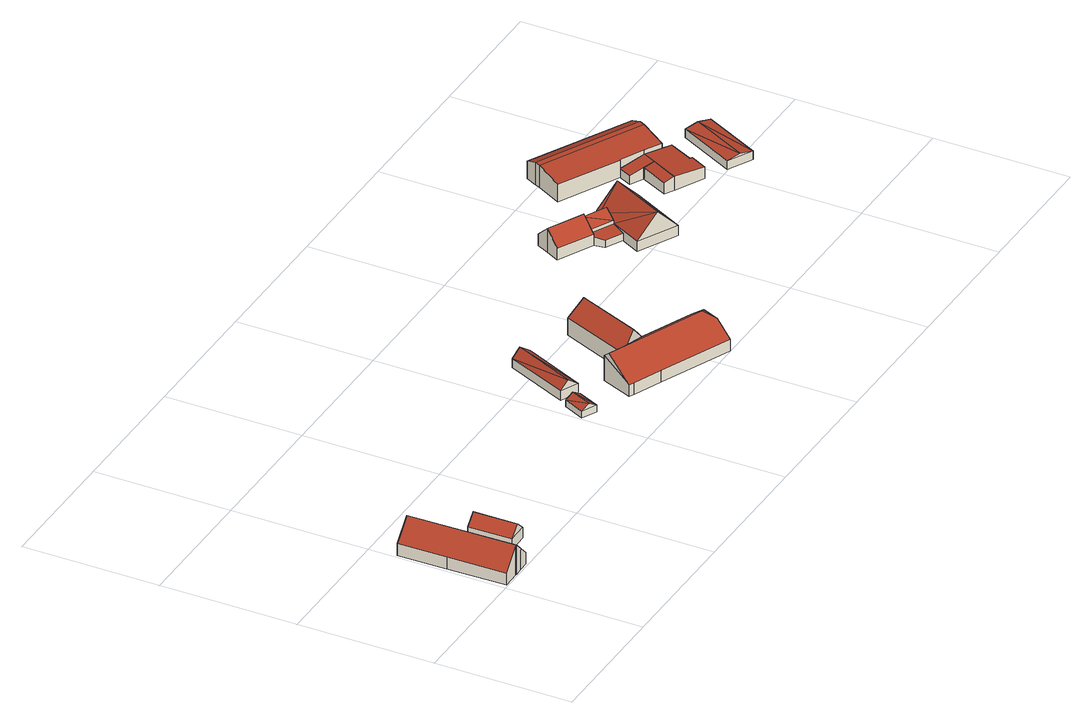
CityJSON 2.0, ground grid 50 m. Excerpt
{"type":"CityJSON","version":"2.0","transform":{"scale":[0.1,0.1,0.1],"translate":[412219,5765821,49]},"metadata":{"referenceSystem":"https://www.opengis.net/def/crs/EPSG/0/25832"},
"CityObjects":{
"building1":{"type":"Building","attributes":{"Gemeindeschluessel":"05570044","Geometrietyp2DReferenz":"3000","function":"31001_1000","roofType":"5000","measuredHeight":11.39},"address":[{"country":"Germany","locality":"Telgte","thoroughfareNumber":"7","thoroughfareName":"Schultenhook"}],"geometry":[{"type":"Solid","lod":"2","boundaries":[[[[0,1,2,3]],[[4,5,1,0]],[[6,7,5,4]],[[8,9,7,6]],[[10,11,9,8]],[[12,13,11,10]],[[14,15,13,12]],[[16,17,15,14]],[[3,2,17,16]],[[10,8,6,4,12]],[[0,3,16,14,12,4]],[[1,5,7,9,11,13,15,17,2]]]],"semantics":{"surfaces":[{"type":"WallSurface"},{"type":"RoofSurface"},{"type":"GroundSurface"}],"values":[[0,0,0,0,0,0,0,0,0,1,1,2]]}}]},
"building2":{"type":"Building","attributes":{"Gemeindeschluessel":"05570044","Geometrietyp2DReferenz":"3000","function":"31001_1000","roofType":"3100","measuredHeight":7.63},"geometry":[{"type":"Solid","lod":"2","boundaries":[[[[18,19,20,21]],[[22,23,19,18]],[[24,25,23,22]],[[21,20,25,24]],[[18,26,22]],[[24,27,21]],[[21,27,26,18]],[[22,26,27,24]],[[19,23,25,20]]]],"semantics":{"surfaces":[{"type":"WallSurface"},{"type":"RoofSurface"},{"type":"GroundSurface"}],"values":[[0,0,0,0,0,0,1,1,2]]}}]},
"building3":{"type":"Building","attributes":{"Gemeindeschluessel":"05570044","Geometrietyp2DReferenz":"3000","function":"31001_2700","roofType":"3100","measuredHeight":4.33},"geometry":[{"type":"Solid","lod":"2","boundaries":[[[[28,29,30,31]],[[32,33,29,28]],[[34,35,33,32]],[[31,30,35,34]],[[28,36,32]],[[34,37,31]],[[37,36,28]],[[28,31,37]],[[34,32,36]],[[36,37,34]],[[29,33,35,30]]]],"semantics":{"surfaces":[{"type":"WallSurface"},{"type":"RoofSurface"},{"type":"GroundSurface"}],"values":[[0,0,0,0,0,0,1,1,1,1,2]]}}]},
"building4":{"type":"Building","attributes":{"Gemeindeschluessel":"05570044","Geometrietyp2DReferenz":"3000","function":"31001_2700","roofType":"3100","measuredHeight":6.71},"geometry":[{"type":"Solid","lod":"2","boundaries":[[[[38,39,40,41]],[[42,43,39,38]],[[44,45,43,42]],[[41,40,45,44]],[[38,46,42]],[[44,47,41]],[[47,46,38]],[[38,41,47]],[[44,42,46]],[[46,47,44]],[[39,43,45,40]]]],"semantics":{"surfaces":[{"type":"WallSurface"},{"type":"RoofSurface"},{"type":"GroundSurface"}],"values":[[0,0,0,0,0,0,1,1,1,1,2]]}}]},
"building5":{"type":"Building","attributes":{"Gemeindeschluessel":"05570044","Geometrietyp2DReferenz":"3000","function":"31001_2700","roofType":"5000","measuredHeight":11.55},"geometry":[{"type":"Solid","lod":"2","boundaries":[[[[48,49,50,51]],[[52,53,49,48]],[[54,55,53,52]],[[56,57,55,54]],[[58,59,57,56]],[[60,61,59,58]],[[62,63,61,60]],[[64,65,63,62]],[[66,67,65,64]],[[51,50,67,66]],[[60,68,69,70]],[[68,58,56,54,52,48,71,69]],[[70,69,71,51,66,64,62]],[[58,68,60]],[[51,71,48]],[[60,70,62]],[[49,53,55,57,59,61,63,65,67,50]]]],"semantics":{"surfaces":[{"type":"WallSurface"},{"type":"RoofSurface"},{"type":"GroundSurface"}],"values":[[0,0,0,0,0,0,0,0,0,0,1,1,1,0,0,0,2]]}}]},
"building6":{"type":"Building","attributes":{"Gemeindeschluessel":"05570044","Geometrietyp2DReferenz":"3000","function":"31001_1000","roofType":"3100","measuredHeight":11.56},"address":[{"country":"Germany","locality":"Telgte","thoroughfareNumber":"6","thoroughfareName":"Schultenhook"}],"geometry":[{"type":"Solid","lod":"2","boundaries":[[[[72,73,74,75]],[[76,77,73,72]],[[78,79,77,76]],[[75,74,79,78]],[[72,80,76]],[[78,81,75]],[[75,81,80,72]],[[76,80,81,78]],[[73,77,79,74]]]],"semantics":{"surfaces":[{"type":"WallSurface"},{"type":"RoofSurface"},{"type":"GroundSurface"}],"values":[[0,0,0,0,0,0,1,1,2]]}}]},
"building7":{"type":"Building","attributes":{"Gemeindeschluessel":"05570044","Geometrietyp2DReferenz":"3000","function":"31001_1000"},"address":[{"country":"Germany","locality":"Telgte","thoroughfareNumber":"5","thoroughfareName":"Schultenhook"}],"children":["building7-1","building7-2"]},
"building7-1":{"type":"BuildingPart","attributes":{"roofType":"3100","measuredHeight":7.74},"parents":["building7"],"geometry":[{"type":"Solid","lod":"2","boundaries":[[[[82,83,84,85]],[[86,87,83,82]],[[88,89,87,86]],[[82,85,90]],[[91,90,85]],[[90,91,86]],[[92,88,86,91]],[[90,86,82]],[[83,87,89,93,84]],[[93,94,85,84]],[[89,88,94,93]],[[92,91,85,94]],[[92,94,88]]]],"semantics":{"surfaces":[{"type":"WallSurface"},{"type":"RoofSurface"},{"type":"GroundSurface"},{"type":"ClosureSurface"}],"values":[[0,0,0,1,1,1,1,0,2,3,3,3,3]]}}]},
"building7-2":{"type":"BuildingPart","attributes":{"roofType":"5000","measuredHeight":9.37},"parents":["building7"],"geometry":[{"type":"Solid","lod":"2","boundaries":[[[[95,96,97,98]],[[99,100,96,95]],[[101,102,100,99]],[[103,104,102,101]],[[105,106,104,103]],[[107,108,106,105]],[[109,110,108,107]],[[111,112,110,109]],[[113,85,84,112,111]],[[89,88,114]],[[98,97,89,114]],[[113,111,109,107,105,103,101,99,115]],[[95,98,114,115,99]],[[96,100,102,104,106,108,110,112,84,93,89,97]],[[91,85,113,115,92]],[[84,85,94,93]],[[85,91,92,94]],[[88,92,115,114]],[[94,88,89,93]],[[94,92,88]]]],"semantics":{"surfaces":[{"type":"WallSurface"},{"type":"RoofSurface"},{"type":"GroundSurface"},{"type":"ClosureSurface"}],"values":[[0,0,0,0,0,0,0,0,0,0,0,1,1,2,0,3,3,0,3,3]]}}]},
"building8":{"type":"Building","attributes":{"Gemeindeschluessel":"05570044","Geometrietyp2DReferenz":"3000","function":"51009_1610","roofType":"2100","measuredHeight":3.65},"geometry":[{"type":"Solid","lod":"2","boundaries":[[[[116,97,117,118]],[[119,89,97,116]],[[120,87,89,119]],[[121,122,87,120]],[[118,117,122,121]],[[120,119,116,118,121]],[[97,89,87,122,117]]]],"semantics":{"surfaces":[{"type":"WallSurface"},{"type":"RoofSurface"},{"type":"GroundSurface"}],"values":[[0,0,0,0,0,1,2]]}}]},
"building9":{"type":"Building","attributes":{"Gemeindeschluessel":"05570044","Geometrietyp2DReferenz":"3000","function":"31001_2700","roofType":"5000","measuredHeight":12.02},"geometry":[{"type":"Solid","lod":"2","boundaries":[[[[120,123,124,125]],[[126,127,123,120]],[[128,129,127,126]],[[130,131,129,128]],[[132,133,131,130]],[[125,124,133,132]],[[134,128,126]],[[135,134,126]],[[135,126,120]],[[120,125,135]],[[132,130,134]],[[134,135,132]],[[132,135,125]],[[128,134,130]],[[123,127,129,131,133,124]]]],"semantics":{"surfaces":[{"type":"WallSurface"},{"type":"RoofSurface"},{"type":"GroundSurface"}],"values":[[0,0,0,0,0,0,1,1,1,1,1,1,0,0,2]]}}]},
"building10":{"type":"Building","attributes":{"Gemeindeschluessel":"05570044","Geometrietyp2DReferenz":"3000","function":"51009_1610","roofType":"2100","measuredHeight":5.26},"geometry":[{"type":"Solid","lod":"2","boundaries":[[[[136,137,138,139]],[[140,141,137,136]],[[142,143,141,140]],[[139,138,143,142]],[[140,136,139,142]],[[137,141,143,138]]]],"semantics":{"surfaces":[{"type":"WallSurface"},{"type":"RoofSurface"},{"type":"GroundSurface"}],"values":[[0,0,0,0,1,2]]}}]},
"building11":{"type":"Building","attributes":{"Gemeindeschluessel":"05570044","Geometrietyp2DReferenz":"3000","function":"31001_2700"},"children":["building11-1","building11-2","building11-3"]},
"building11-1":{"type":"BuildingPart","attributes":{"roofType":"9999","measuredHeight":8.65},"parents":["building11"],"geometry":[{"type":"Solid","lod":"2","boundaries":[[[[144,145,146,147]],[[148,149,145,144]],[[150,151,149,148]],[[152,153,154,151,150]],[[155,156,157,158,159]],[[160,161,156,155]],[[162,163,161,160]],[[147,146,163,162]],[[144,147,162,148]],[[155,159,164,165,152,150,160]],[[160,150,148,162]],[[145,149,151,154,166,167,157,156,161,163,146]],[[168,153,152,165]],[[166,154,153,168]],[[169,168,165,164]],[[167,166,168,169]],[[158,169,164,159]],[[157,167,169,158]]]],"semantics":{"surfaces":[{"type":"WallSurface"},{"type":"RoofSurface"},{"type":"GroundSurface"},{"type":"ClosureSurface"}],"values":[[0,0,0,0,0,0,0,0,1,1,1,2,0,3,0,3,0,3]]}}]},
"building11-2":{"type":"BuildingPart","attributes":{"roofType":"2100","measuredHeight":5.24},"parents":["building11"],"geometry":[{"type":"Solid","lod":"2","boundaries":[[[[170,171,137,136]],[[158,157,171,170]],[[169,158,170,136,168]],[[171,157,167,166,137]],[[157,158,169,167]],[[167,169,168,166]],[[166,168,136,137]]]],"semantics":{"surfaces":[{"type":"WallSurface"},{"type":"RoofSurface"},{"type":"GroundSurface"},{"type":"ClosureSurface"}],"values":[[0,0,1,2,3,3,3]]}}]},
"building11-3":{"type":"BuildingPart","attributes":{"roofType":"2100","measuredHeight":5.31},"parents":["building11"],"geometry":[{"type":"Solid","lod":"2","boundaries":[[[[172,173,154,153]],[[174,175,173,172]],[[176,177,175,174]],[[178,179,177,176]],[[140,141,179,178]],[[136,137,141,140]],[[140,178,176,174,172,153,168,136]],[[154,173,175,177,179,141,137,166]],[[154,166,168,153]],[[166,137,136,168]]]],"semantics":{"surfaces":[{"type":"WallSurface"},{"type":"RoofSurface"},{"type":"GroundSurface"},{"type":"ClosureSurface"}],"values":[[0,0,0,0,0,0,1,2,3,3]]}}]},
"building12":{"type":"Building","attributes":{"Gemeindeschluessel":"05570044","Geometrietyp2DReferenz":"3000","function":"31001_2700","roofType":"3100","measuredHeight":4.16},"geometry":[{"type":"Solid","lod":"2","boundaries":[[[[180,181,182,183]],[[184,185,181,180]],[[186,187,185,184]],[[183,182,187,186]],[[180,188,184]],[[186,189,183]],[[189,188,180]],[[180,183,189]],[[186,184,188]],[[188,189,186]],[[181,185,187,182]]]],"semantics":{"surfaces":[{"type":"WallSurface"},{"type":"RoofSurface"},{"type":"GroundSurface"}],"values":[[0,0,0,0,0,0,1,1,1,1,2]]}}]}
},
"vertices":[
[6,396,60],[6,396,15],[9,218,15],[9,218,60],[75,397,129],[75,397,15],[145,398,60],[145,398,15],[151,4,60],[151,4,15],[115,3,96],[115,3,15],[82,2,129],[82,2,15],[78,2,125],[78,2,15],[12,1,60],[12,1,15],
[213,247,50],[213,247,9],[215,86,9],[215,86,50],[289,249,50],[289,249,9],[291,87,50],[291,87,9],[251,248,86],[253,87,86],
[1046,323,35],[1046,323,9],[1010,245,9],[1010,245,35],[1101,298,35],[1101,298,9],[1064,219,35],[1064,219,9],[1074,311,53],[1037,232,53],
[1169,580,47],[1169,580,11],[1068,352,11],[1068,352,47],[1237,550,47],[1237,550,11],[1135,323,47],[1135,323,11],[1197,568,78],[1096,340,78],
[1237,281,109],[1237,281,11],[1190,166,11],[1190,166,56],[1312,250,109],[1312,250,11],[1464,257,60],[1464,257,11],[1471,257,57],[1471,257,11],[1656,180,57],[1656,180,11],[1617,86,102],[1617,86,11],[1581,1,54],[1581,1,11],[1314,114,55],[1314,114,11],[1208,158,56],[1208,158,11],[1634,125,102],[1590,108,127],[1607,62,102],[1228,258,127],
[1419,509,79],[1419,509,13],[1312,250,13],[1312,250,79],[1546,457,52],[1546,457,13],[1464,257,52],[1464,257,13],[1483,483,129],[1388,253,129],
[2058,723,61],[2058,723,13],[1972,766,13],[1972,766,61],[2024,655,61],[2024,655,13],[1938,698,61],[1938,698,13],[2041,689,91],[1955,732,91],[1952,726,85],[1952,726,13],[1952,726,61],
[1799,744,57],[1799,744,13],[1928,678,13],[1928,678,57],[1823,791,107],[1823,791,13],[1847,838,57],[1847,838,13],[1885,819,57],[1885,819,13],[1890,829,46],[1890,829,13],[1943,802,46],[1943,802,13],[1938,792,57],[1938,792,13],[1976,773,57],[1976,773,13],[1972,766,64],[1938,698,78],[1952,726,107],
[1928,678,46],[1935,640,13],[1935,640,41],[1938,698,50],[2024,655,50],[1999,607,41],[1999,607,13],
[2024,655,12],[1964,538,12],[1964,538,50],[2058,723,50],[2058,723,12],[2066,739,50],[2066,739,12],[2213,665,50],[2213,665,12],[2109,464,50],[2109,464,12],[2140,702,132],[2037,501,132],
[2391,697,65],[2391,697,12],[2355,716,12],[2355,716,56],[2340,598,65],[2340,598,12],[2305,616,56],[2305,616,12],
[2554,862,79],[2554,862,12],[2185,1052,12],[2185,1052,78],[2533,822,99],[2533,822,12],[2524,803,98],[2524,803,12],[2478,714,79],[2478,714,60],[2478,714,12],[2107,901,78],[2107,901,12],[2327,788,12],[2327,788,45],[2327,788,78],[2154,991,98],[2154,991,12],[2163,1010,99],[2163,1010,12],[2328,790,79],[2415,746,79],[2415,746,12],[2328,790,12],[2415,746,65],[2328,790,45],
[2304,742,45],[2304,742,12],
[2513,697,58],[2513,697,12],[2469,609,58],[2469,609,12],[2478,604,57],[2478,604,12],[2447,543,57],[2447,543,12],
[2632,710,46],[2632,710,13],[2527,502,13],[2527,502,46],[2723,664,46],[2723,664,13],[2617,455,46],[2617,455,13],[2677,687,55],[2572,479,55]
]}
